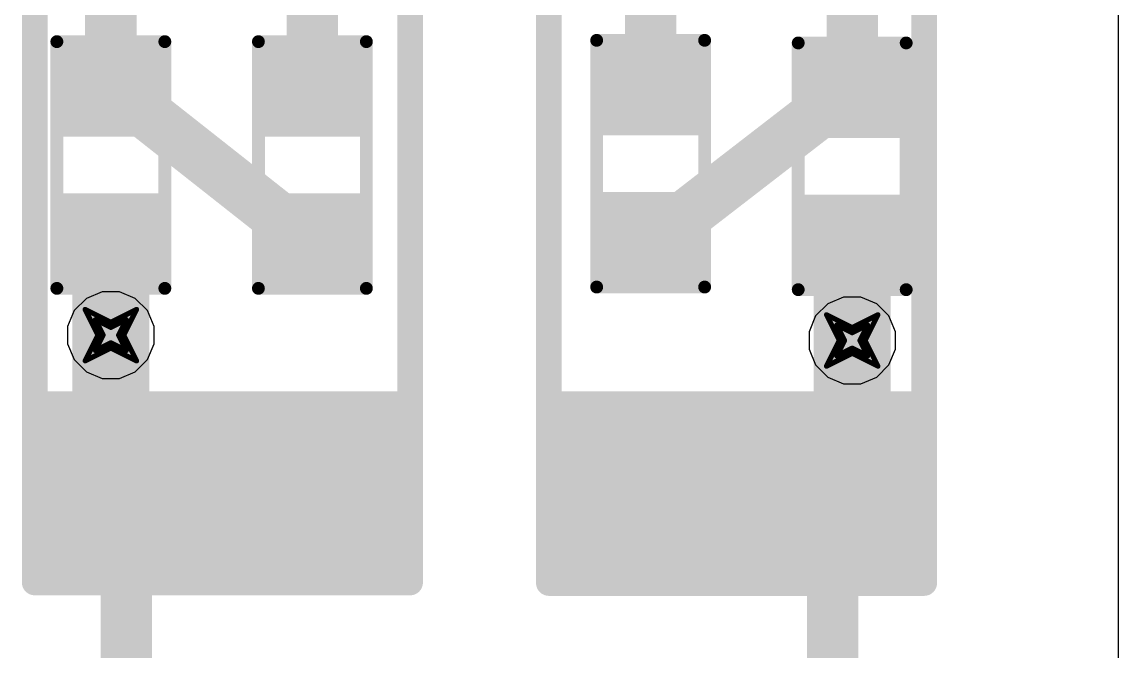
# Model space of a CAD drawing. Header units: inches. Extents: x -2 to 5376, y -4 to 5426.
# Drawn here: x 86.6 to 97.43, y 8.36 to 14.58 of the extents above; entities that cross this region are included whole.
import ezdxf

# ---------------------------------------------------------------- set-up
doc = ezdxf.new("R2010")
doc.units = ezdxf.units.IN
for name, color, linetype in [('Bottom Layer', 5, 'Continuous'), ('Bottom Overlay', 54, 'Continuous'), ('Bottom Paste', 16, 'Continuous'), ('Bottom Solder', 6, 'Continuous'), ('Drill Drawing', 1, 'Continuous'), ('Layer 1', 16, 'Continuous'), ('Layer 2', 76, 'Continuous'), ('Top Layer', 1, 'Continuous'), ('Top Overlay', 2, 'Continuous'), ('Top Paste', 8, 'Continuous'), ('Top Solder', 216, 'Continuous'), ('Via Holes', 16, 'Continuous')]:
    doc.layers.add(name, color=color, linetype=linetype)

# ---------------------------------------------------------------- blocks, each defined once
blk = doc.blocks.new('R___0603_B_220')
at = {"layer": 'Bottom Layer'}
for points in [[(-1.143, -0.4445), (-1.143, 0.4445), (-0.3809999999999999, 0.4445), (-0.3809999999999999, -0.4445)], [(0.3809999999999999, -0.4445), (0.3809999999999999, 0.4445), (1.143, 0.4445), (1.143, -0.4445)]]:
    blk.add_hatch(color=5, dxfattribs=at).paths.add_polyline_path(points)
at = {"layer": 'Bottom Paste'}
for points in [[(-1.143, -0.4445), (-1.143, 0.4445), (-0.3809999999999999, 0.4445), (-0.3809999999999999, -0.4445)], [(0.3809999999999999, -0.4445), (0.3809999999999999, 0.4445), (1.143, 0.4445), (1.143, -0.4445)]]:
    blk.add_hatch(color=16, dxfattribs=at).paths.add_polyline_path(points)
at = {"layer": 'Bottom Solder'}
for points in [[(-1.2446, -0.5460999999999999), (-1.2446, 0.5460999999999999), (-0.2794, 0.5460999999999999), (-0.2794, -0.5460999999999999)], [(0.2794, -0.5460999999999999), (0.2794, 0.5460999999999999), (1.2446, 0.5460999999999999), (1.2446, -0.5460999999999999)]]:
    blk.add_hatch(color=6, dxfattribs=at).paths.add_polyline_path(points)
at = {"layer": 'Bottom Overlay', "const_width": 0.127}
for points in [[(-1.2192, 0.5334), (1.2192, 0.5334)], [(-1.2192, 0.5334), (-1.2192, -0.5334)], [(1.2192, 0.5334), (1.2192, -0.5334)], [(-1.2192, -0.5334), (1.2192, -0.5334)]]:
    blk.add_lwpolyline(points, dxfattribs=at)
at = {"layer": 'Bottom Overlay', "const_width": 0.0635}
for points in [[(-1.25095, 0.5334, 1), (-1.18745, 0.5334, 1)], [(-1.25095, 0.5334, 1), (-1.18745, 0.5334, 1)], [(1.18745, 0.5334, 1), (1.25095, 0.5334, 1)], [(1.18745, 0.5334, 1), (1.25095, 0.5334, 1)], [(-1.25095, -0.5334, 1), (-1.18745, -0.5334, 1)], [(-1.25095, -0.5334, 1), (-1.18745, -0.5334, 1)], [(1.18745, -0.5334, 1), (1.25095, -0.5334, 1)], [(1.18745, -0.5334, 1), (1.25095, -0.5334, 1)]]:
    blk.add_lwpolyline(points, format="xyb", close=True, dxfattribs=at)
blk = doc.blocks.new('R___0603_B_221')
at = {"layer": 'Bottom Layer'}
for points in [[(-1.143, -0.4445), (-1.143, 0.4445), (-0.3809999999999999, 0.4445), (-0.3809999999999999, -0.4445)], [(0.3809999999999999, -0.4445), (0.3809999999999999, 0.4445), (1.143, 0.4445), (1.143, -0.4445)]]:
    blk.add_hatch(color=5, dxfattribs=at).paths.add_polyline_path(points)
at = {"layer": 'Bottom Paste'}
for points in [[(-1.143, -0.4445), (-1.143, 0.4445), (-0.3809999999999999, 0.4445), (-0.3809999999999999, -0.4445)], [(0.3809999999999999, -0.4445), (0.3809999999999999, 0.4445), (1.143, 0.4445), (1.143, -0.4445)]]:
    blk.add_hatch(color=16, dxfattribs=at).paths.add_polyline_path(points)
at = {"layer": 'Bottom Solder'}
for points in [[(-1.2446, -0.5460999999999999), (-1.2446, 0.5460999999999999), (-0.2794, 0.5460999999999999), (-0.2794, -0.5460999999999999)], [(0.2794, -0.5460999999999999), (0.2794, 0.5460999999999999), (1.2446, 0.5460999999999999), (1.2446, -0.5460999999999999)]]:
    blk.add_hatch(color=6, dxfattribs=at).paths.add_polyline_path(points)
at = {"layer": 'Bottom Overlay', "const_width": 0.127}
for points in [[(-1.2192, 0.5334), (-1.2192, -0.5334)], [(-1.2192, 0.5334), (1.2192, 0.5334)], [(1.2192, 0.5334), (1.2192, -0.5334)], [(-1.2192, -0.5334), (1.2192, -0.5334)]]:
    blk.add_lwpolyline(points, dxfattribs=at)
at = {"layer": 'Bottom Overlay', "const_width": 0.0635}
for points in [[(-1.25095, 0.5334, 1), (-1.18745, 0.5334, 1)], [(-1.25095, 0.5334, 1), (-1.18745, 0.5334, 1)], [(1.18745, 0.5334, 1), (1.25095, 0.5334, 1)], [(1.18745, 0.5334, 1), (1.25095, 0.5334, 1)], [(-1.25095, -0.5334, 1), (-1.18745, -0.5334, 1)], [(-1.25095, -0.5334, 1), (-1.18745, -0.5334, 1)], [(1.18745, -0.5334, 1), (1.25095, -0.5334, 1)], [(1.18745, -0.5334, 1), (1.25095, -0.5334, 1)]]:
    blk.add_lwpolyline(points, format="xyb", close=True, dxfattribs=at)
blk = doc.blocks.new('RES_2512_222')
at = {"layer": 'Top Layer'}
for points in [[(-4.04999825, 1.70000041), (-2.44999891, 1.70000041), (-2.44999891, -1.70000041), (-4.04999825, -1.70000041)], [(2.45000145, 1.70000041), (4.050000789999999, 1.70000041), (4.050000789999999, -1.70000041), (2.45000145, -1.70000041)]]:
    blk.add_hatch(color=1, dxfattribs=at).paths.add_polyline_path(points)
at = {"layer": 'Top Paste'}
for points in [[(-4.04999825, 1.70000041), (-2.44999891, 1.70000041), (-2.44999891, -1.70000041), (-4.04999825, -1.70000041)], [(2.45000145, 1.70000041), (4.050000789999999, 1.70000041), (4.050000789999999, -1.70000041), (2.45000145, -1.70000041)]]:
    blk.add_hatch(color=8, dxfattribs=at).paths.add_polyline_path(points)
at = {"layer": 'Top Solder'}
for points in [[(-4.15159825, 1.80160041), (-2.34839891, 1.80160041), (-2.34839891, -1.80160041), (-4.15159825, -1.80160041)], [(2.34840145, 1.80160041), (4.15160079, 1.80160041), (4.15160079, -1.80160041), (2.34840145, -1.80160041)]]:
    blk.add_hatch(color=216, dxfattribs=at).paths.add_polyline_path(points)
at = {"layer": 'Top Overlay', "const_width": 0.254}
for points in [[(-4.2418, 1.8542), (4.236557439999999, 1.8542)], [(-4.2418, 1.8542), (-4.2418, -1.8542)], [(4.236557439999999, 1.8542), (4.236557439999999, -1.8542)], [(-4.2418, -1.8542), (4.236557439999999, -1.8542)]]:
    blk.add_lwpolyline(points, dxfattribs=at)
at = {"layer": 'Top Overlay', "const_width": 0.127}
for points in [[(-4.3053, 1.8542, 1), (-4.1783, 1.8542, 1)], [(-4.3053, 1.8542, 1), (-4.1783, 1.8542, 1)], [(4.17305744, 1.8542, 1), (4.30005744, 1.8542, 1)], [(4.17305744, 1.8542, 1), (4.30005744, 1.8542, 1)], [(-4.3053, -1.8542, 1), (-4.1783, -1.8542, 1)], [(-4.3053, -1.8542, 1), (-4.1783, -1.8542, 1)], [(4.17305744, -1.8542, 1), (4.30005744, -1.8542, 1)], [(4.17305744, -1.8542, 1), (4.30005744, -1.8542, 1)]]:
    blk.add_lwpolyline(points, format="xyb", close=True, dxfattribs=at)
blk = doc.blocks.new('RES_2512_223')
at = {"layer": 'Top Layer'}
for points in [[(-4.04999825, 1.70000041), (-2.44999891, 1.70000041), (-2.44999891, -1.70000041), (-4.04999825, -1.70000041)], [(2.45000145, 1.70000041), (4.050000789999999, 1.70000041), (4.050000789999999, -1.70000041), (2.45000145, -1.70000041)]]:
    blk.add_hatch(color=1, dxfattribs=at).paths.add_polyline_path(points)
at = {"layer": 'Top Paste'}
for points in [[(-4.04999825, 1.70000041), (-2.44999891, 1.70000041), (-2.44999891, -1.70000041), (-4.04999825, -1.70000041)], [(2.45000145, 1.70000041), (4.050000789999999, 1.70000041), (4.050000789999999, -1.70000041), (2.45000145, -1.70000041)]]:
    blk.add_hatch(color=8, dxfattribs=at).paths.add_polyline_path(points)
at = {"layer": 'Top Solder'}
for points in [[(-4.15159825, 1.80160041), (-2.34839891, 1.80160041), (-2.34839891, -1.80160041), (-4.15159825, -1.80160041)], [(2.34840145, 1.80160041), (4.15160079, 1.80160041), (4.15160079, -1.80160041), (2.34840145, -1.80160041)]]:
    blk.add_hatch(color=216, dxfattribs=at).paths.add_polyline_path(points)
at = {"layer": 'Top Overlay', "const_width": 0.254}
for points in [[(4.236557439999999, 1.8542), (-4.2418, 1.8542)], [(-4.2418, -1.8542), (-4.2418, 1.8542)], [(4.236557439999999, -1.8542), (4.236557439999999, 1.8542)], [(4.236557439999999, -1.8542), (-4.2418, -1.8542)]]:
    blk.add_lwpolyline(points, dxfattribs=at)
at = {"layer": 'Top Overlay', "const_width": 0.127}
for points in [[(-4.3053, 1.8542, 1), (-4.1783, 1.8542, 1)], [(-4.3053, 1.8542, 1), (-4.1783, 1.8542, 1)], [(4.17305744, 1.8542, 1), (4.30005744, 1.8542, 1)], [(4.17305744, 1.8542, 1), (4.30005744, 1.8542, 1)], [(-4.3053, -1.8542, 1), (-4.1783, -1.8542, 1)], [(-4.3053, -1.8542, 1), (-4.1783, -1.8542, 1)], [(4.17305744, -1.8542, 1), (4.30005744, -1.8542, 1)], [(4.17305744, -1.8542, 1), (4.30005744, -1.8542, 1)]]:
    blk.add_lwpolyline(points, format="xyb", close=True, dxfattribs=at)
blk = doc.blocks.new('R___0603_B_224')
at = {"layer": 'Bottom Layer'}
for points in [[(-1.143, -0.4445), (-1.143, 0.4445), (-0.3809999999999999, 0.4445), (-0.3809999999999999, -0.4445)], [(0.3809999999999999, -0.4445), (0.3809999999999999, 0.4445), (1.143, 0.4445), (1.143, -0.4445)]]:
    blk.add_hatch(color=5, dxfattribs=at).paths.add_polyline_path(points)
at = {"layer": 'Bottom Paste'}
for points in [[(-1.143, -0.4445), (-1.143, 0.4445), (-0.3809999999999999, 0.4445), (-0.3809999999999999, -0.4445)], [(0.3809999999999999, -0.4445), (0.3809999999999999, 0.4445), (1.143, 0.4445), (1.143, -0.4445)]]:
    blk.add_hatch(color=16, dxfattribs=at).paths.add_polyline_path(points)
at = {"layer": 'Bottom Solder'}
for points in [[(-1.2446, -0.5460999999999999), (-1.2446, 0.5460999999999999), (-0.2794, 0.5460999999999999), (-0.2794, -0.5460999999999999)], [(0.2794, -0.5460999999999999), (0.2794, 0.5460999999999999), (1.2446, 0.5460999999999999), (1.2446, -0.5460999999999999)]]:
    blk.add_hatch(color=6, dxfattribs=at).paths.add_polyline_path(points)
at = {"layer": 'Bottom Overlay', "const_width": 0.127}
for points in [[(-1.2192, 0.5334), (1.2192, 0.5334)], [(-1.2192, 0.5334), (-1.2192, -0.5334)], [(1.2192, 0.5334), (1.2192, -0.5334)], [(-1.2192, -0.5334), (1.2192, -0.5334)]]:
    blk.add_lwpolyline(points, dxfattribs=at)
at = {"layer": 'Bottom Overlay', "const_width": 0.0635}
for points in [[(-1.25095, 0.5334, 1), (-1.18745, 0.5334, 1)], [(-1.25095, 0.5334, 1), (-1.18745, 0.5334, 1)], [(1.18745, 0.5334, 1), (1.25095, 0.5334, 1)], [(1.18745, 0.5334, 1), (1.25095, 0.5334, 1)], [(-1.25095, -0.5334, 1), (-1.18745, -0.5334, 1)], [(-1.25095, -0.5334, 1), (-1.18745, -0.5334, 1)], [(1.18745, -0.5334, 1), (1.25095, -0.5334, 1)], [(1.18745, -0.5334, 1), (1.25095, -0.5334, 1)]]:
    blk.add_lwpolyline(points, format="xyb", close=True, dxfattribs=at)
blk = doc.blocks.new('R___0603_B_225')
at = {"layer": 'Bottom Layer'}
for points in [[(-1.143, -0.4445), (-1.143, 0.4445), (-0.3809999999999999, 0.4445), (-0.3809999999999999, -0.4445)], [(0.3809999999999999, -0.4445), (0.3809999999999999, 0.4445), (1.143, 0.4445), (1.143, -0.4445)]]:
    blk.add_hatch(color=5, dxfattribs=at).paths.add_polyline_path(points)
at = {"layer": 'Bottom Paste'}
for points in [[(-1.143, -0.4445), (-1.143, 0.4445), (-0.3809999999999999, 0.4445), (-0.3809999999999999, -0.4445)], [(0.3809999999999999, -0.4445), (0.3809999999999999, 0.4445), (1.143, 0.4445), (1.143, -0.4445)]]:
    blk.add_hatch(color=16, dxfattribs=at).paths.add_polyline_path(points)
at = {"layer": 'Bottom Solder'}
for points in [[(-1.2446, -0.5460999999999999), (-1.2446, 0.5460999999999999), (-0.2794, 0.5460999999999999), (-0.2794, -0.5460999999999999)], [(0.2794, -0.5460999999999999), (0.2794, 0.5460999999999999), (1.2446, 0.5460999999999999), (1.2446, -0.5460999999999999)]]:
    blk.add_hatch(color=6, dxfattribs=at).paths.add_polyline_path(points)
at = {"layer": 'Bottom Overlay', "const_width": 0.127}
for points in [[(-1.2192, 0.5334), (1.2192, 0.5334)], [(-1.2192, 0.5334), (-1.2192, -0.5334)], [(1.2192, 0.5334), (1.2192, -0.5334)], [(-1.2192, -0.5334), (1.2192, -0.5334)]]:
    blk.add_lwpolyline(points, dxfattribs=at)
at = {"layer": 'Bottom Overlay', "const_width": 0.0635}
for points in [[(-1.25095, 0.5334, 1), (-1.18745, 0.5334, 1)], [(-1.25095, 0.5334, 1), (-1.18745, 0.5334, 1)], [(1.18745, 0.5334, 1), (1.25095, 0.5334, 1)], [(1.18745, 0.5334, 1), (1.25095, 0.5334, 1)], [(-1.25095, -0.5334, 1), (-1.18745, -0.5334, 1)], [(-1.25095, -0.5334, 1), (-1.18745, -0.5334, 1)], [(1.18745, -0.5334, 1), (1.25095, -0.5334, 1)], [(1.18745, -0.5334, 1), (1.25095, -0.5334, 1)]]:
    blk.add_lwpolyline(points, format="xyb", close=True, dxfattribs=at)

msp = doc.modelspace()

# ---------------------------------------------------------------- hatches: boundary and pattern name
at = {"layer": 'Bottom Layer'}
h = msp.add_hatch(color=5, dxfattribs=at)
edge = h.paths.add_edge_path()
edge.add_arc((87.48186211999999, 11.48266182), 0.2999994, 0, 360)
h = msp.add_hatch(color=5, dxfattribs=at)
edge = h.paths.add_edge_path()
edge.add_arc((94.80743039999999, 11.43), 0.2999994, 0, 360)
at = {"layer": 'Layer 1'}
h = msp.add_hatch(color=16, dxfattribs=at)
edge = h.paths.add_edge_path()
edge.add_arc((87.48186211999999, 11.48266182), 0.2999994, 0, 360)
h = msp.add_hatch(color=16, dxfattribs=at)
edge = h.paths.add_edge_path()
edge.add_arc((94.80743039999999, 11.43), 0.2999994, 0, 360)
at = {"layer": 'Layer 2'}
h = msp.add_hatch(color=76, dxfattribs=at)
edge = h.paths.add_edge_path()
edge.add_arc((87.48186211999999, 11.48266182), 0.2999994, 0, 360)
h = msp.add_hatch(color=76, dxfattribs=at)
edge = h.paths.add_edge_path()
edge.add_arc((94.80743039999999, 11.43), 0.2999994, 0, 360)
at = {"layer": 'Top Layer'}
h = msp.add_hatch(color=1, dxfattribs=at)
edge = h.paths.add_edge_path()
edge.add_arc((87.48186211999999, 11.48266182), 0.2999994, 0, 360)
h = msp.add_hatch(color=1, dxfattribs=at)
edge = h.paths.add_edge_path()
edge.add_arc((94.80743039999999, 11.43), 0.2999994, 0, 360)
at = {"layer": 'Via Holes'}
h = msp.add_hatch(color=7, dxfattribs=at)
edge = h.paths.add_edge_path()
edge.add_arc((87.48186211999999, 11.48266182), 0.1499997, 0, 360)
h = msp.add_hatch(color=7, dxfattribs=at)
edge = h.paths.add_edge_path()
edge.add_arc((94.80743039999999, 11.43), 0.1499997, 0, 360)

# ---------------------------------------------------------------- linework, layer by layer
at = {"layer": 'Bottom Layer'}
for points, const_width in [([(87.48186211999999, 13.92620532), (87.48186211999999, 15.9871664)], 0.508), ([(89.47342024, 13.92620278), (89.47342024, 15.98716386)], 0.508), ([(92.81578084, 13.9391644), (92.81578084, 15.98716386)], 0.508), ([(94.80743039999999, 13.9132056), (94.80743039999999, 15.97416668)], 0.508), ([(87.48186211999999, 13.92620532), (87.67236212, 13.79920532)], 0.508), ([(94.6169304, 13.7862056), (94.80743039999999, 13.9132056)], 0.508), ([(87.67236212, 13.79920532), (89.28292024, 12.52920278)], 0.508), ([(93.00628083999999, 12.5421644), (94.6169304, 13.7862056)], 0.508), ([(87.48186211999999, 11.48266182), (87.48186211999999, 12.40220532)], 0.7619999999999999), ([(89.28292024, 12.52920278), (89.47342024, 12.40220278)], 0.508), ([(92.81578084, 12.4151644), (93.00628083999999, 12.5421644)], 0.508), ([(94.80743039999999, 11.43), (94.80743039999999, 12.3495435)], 0.7619999999999999)]:
    msp.add_lwpolyline(points, dxfattribs=dict(at, const_width=const_width))
for points, const_width in [([(92.68878084, 13.9391644, 1), (92.94278084, 13.9391644, 1)], 0.254), ([(87.35486211999999, 13.92620532, 1), (87.60886212, 13.92620532, 1)], 0.254), ([(87.35486211999999, 13.92620532, 1), (87.60886212, 13.92620532, 1)], 0.254), ([(89.34642023999999, 13.92620278, 1), (89.60042023999999, 13.92620278, 1)], 0.254), ([(94.68043039999999, 13.9132056, 1), (94.93443039999998, 13.9132056, 1)], 0.254), ([(94.68043039999999, 13.9132056, 1), (94.93443039999998, 13.9132056, 1)], 0.254), ([(87.54536212, 13.79920532, 1), (87.79936212, 13.79920532, 1)], 0.254), ([(87.54536212, 13.79920532, 1), (87.79936212, 13.79920532, 1)], 0.254), ([(94.4899304, 13.7862056, 1), (94.7439304, 13.7862056, 1)], 0.254), ([(94.4899304, 13.7862056, 1), (94.7439304, 13.7862056, 1)], 0.254), ([(87.29136211999999, 12.40220532, 1), (87.67236212, 12.40220532, 1)], 0.3809999999999999), ([(89.15592024, 12.52920278, 1), (89.40992024, 12.52920278, 1)], 0.254), ([(89.15592024, 12.52920278, 1), (89.40992024, 12.52920278, 1)], 0.254), ([(92.87928083999999, 12.5421644, 1), (93.13328083999998, 12.5421644, 1)], 0.254), ([(92.87928083999999, 12.5421644, 1), (93.13328083999998, 12.5421644, 1)], 0.254), ([(94.6169304, 12.3495435, 1), (94.9979304, 12.3495435, 1)], 0.3809999999999999), ([(89.34642023999999, 12.40220278, 1), (89.60042023999999, 12.40220278, 1)], 0.254), ([(92.68878084, 12.4151644, 1), (92.94278084, 12.4151644, 1)], 0.254), ([(87.29136211999999, 11.48266182, 1), (87.67236212, 11.48266182, 1)], 0.3809999999999999), ([(94.6169304, 11.43, 1), (94.9979304, 11.43, 1)], 0.3809999999999999)]:
    msp.add_lwpolyline(points, format="xyb", close=True, dxfattribs=dict(at, const_width=const_width))
at = {"layer": 'Drill Drawing', "const_width": 0.0508}
for points in [[(87.22786212, 11.73666182), (87.48186211999999, 11.60966182)], [(87.22786212, 11.73666182), (87.35486211999999, 11.48266182)], [(87.48186211999999, 11.60966182), (87.73586212, 11.73666182)], [(87.60886212, 11.48266182), (87.73586212, 11.73666182)], [(94.5534304, 11.684), (94.80743039999999, 11.557)], [(94.5534304, 11.684), (94.68043039999999, 11.43)], [(94.80743039999999, 11.557), (95.06143039999999, 11.684)], [(94.93443039999998, 11.43), (95.06143039999999, 11.684)], [(87.32946211999999, 11.63506182), (87.48186211999999, 11.55886182)], [(87.32946211999999, 11.63506182), (87.40566212, 11.48266182)], [(87.48186211999999, 11.55886182), (87.63426211999999, 11.63506182)], [(87.55806211999999, 11.48266182), (87.63426211999999, 11.63506182)], [(94.6550304, 11.5824), (94.80743039999999, 11.5062)], [(94.6550304, 11.5824), (94.73123039999999, 11.43)], [(94.80743039999999, 11.5062), (94.9598304, 11.5824)], [(94.8836304, 11.43), (94.9598304, 11.5824)], [(87.22786212, 11.22866182), (87.35486211999999, 11.48266182)], [(87.32946211999999, 11.33026182), (87.40566212, 11.48266182)], [(87.55806211999999, 11.48266182), (87.63426211999999, 11.33026182)], [(87.60886212, 11.48266182), (87.73586212, 11.22866182)], [(87.22786212, 11.22866182), (87.48186211999999, 11.35566182)], [(87.32946211999999, 11.33026182), (87.48186211999999, 11.40646182)], [(87.48186211999999, 11.40646182), (87.63426211999999, 11.33026182)], [(87.48186211999999, 11.35566182), (87.73586212, 11.22866182)], [(94.5534304, 11.176), (94.68043039999999, 11.43)], [(94.6550304, 11.2776), (94.73123039999999, 11.43)], [(94.6550304, 11.2776), (94.80743039999999, 11.3538)], [(94.80743039999999, 11.3538), (94.9598304, 11.2776)], [(94.8836304, 11.43), (94.9598304, 11.2776)], [(94.93443039999998, 11.43), (95.06143039999999, 11.176)], [(94.5534304, 11.176), (94.80743039999999, 11.303)], [(94.80743039999999, 11.303), (95.06143039999999, 11.176)]]:
    msp.add_lwpolyline(points, dxfattribs=at)
at = {"layer": 'Drill Drawing', "const_width": 0.0254}
for points in [[(87.21516211999999, 11.73666182, 1), (87.24056211999999, 11.73666182, 1)], [(87.21516211999999, 11.73666182, 1), (87.24056211999999, 11.73666182, 1)], [(87.72316212, 11.73666182, 1), (87.74856212, 11.73666182, 1)], [(87.72316212, 11.73666182, 1), (87.74856212, 11.73666182, 1)], [(94.54073039999999, 11.684, 1), (94.56613039999999, 11.684, 1)], [(94.54073039999999, 11.684, 1), (94.56613039999999, 11.684, 1)], [(95.0487304, 11.684, 1), (95.07413039999999, 11.684, 1)], [(95.0487304, 11.684, 1), (95.07413039999999, 11.684, 1)], [(87.31676211999999, 11.63506182, 1), (87.34216212, 11.63506182, 1)], [(87.31676211999999, 11.63506182, 1), (87.34216212, 11.63506182, 1)], [(87.46916212, 11.60966182, 1), (87.49456212, 11.60966182, 1)], [(87.46916212, 11.60966182, 1), (87.49456212, 11.60966182, 1)], [(87.62156212, 11.63506182, 1), (87.64696212, 11.63506182, 1)], [(87.62156212, 11.63506182, 1), (87.64696212, 11.63506182, 1)], [(94.64233039999999, 11.5824, 1), (94.6677304, 11.5824, 1)], [(94.64233039999999, 11.5824, 1), (94.6677304, 11.5824, 1)], [(94.94713039999999, 11.5824, 1), (94.9725304, 11.5824, 1)], [(94.94713039999999, 11.5824, 1), (94.9725304, 11.5824, 1)], [(87.34216212, 11.48266182, 1), (87.36756212, 11.48266182, 1)], [(87.34216212, 11.48266182, 1), (87.36756212, 11.48266182, 1)], [(87.39296211999999, 11.48266182, 1), (87.41836212, 11.48266182, 1)], [(87.39296211999999, 11.48266182, 1), (87.41836212, 11.48266182, 1)], [(87.46916212, 11.55886182, 1), (87.49456212, 11.55886182, 1)], [(87.46916212, 11.55886182, 1), (87.49456212, 11.55886182, 1)], [(87.54536212, 11.48266182, 1), (87.57076212, 11.48266182, 1)], [(87.54536212, 11.48266182, 1), (87.57076212, 11.48266182, 1)], [(87.59616211999999, 11.48266182, 1), (87.62156212, 11.48266182, 1)], [(87.59616211999999, 11.48266182, 1), (87.62156212, 11.48266182, 1)], [(94.7947304, 11.557, 1), (94.8201304, 11.557, 1)], [(94.7947304, 11.557, 1), (94.8201304, 11.557, 1)], [(94.7947304, 11.5062, 1), (94.8201304, 11.5062, 1)], [(94.7947304, 11.5062, 1), (94.8201304, 11.5062, 1)], [(87.46916212, 11.40646182, 1), (87.49456212, 11.40646182, 1)], [(87.46916212, 11.40646182, 1), (87.49456212, 11.40646182, 1)], [(87.46916212, 11.35566182, 1), (87.49456212, 11.35566182, 1)], [(87.46916212, 11.35566182, 1), (87.49456212, 11.35566182, 1)], [(94.6677304, 11.43, 1), (94.6931304, 11.43, 1)], [(94.6677304, 11.43, 1), (94.6931304, 11.43, 1)], [(94.71853039999999, 11.43, 1), (94.7439304, 11.43, 1)], [(94.71853039999999, 11.43, 1), (94.7439304, 11.43, 1)], [(94.7947304, 11.3538, 1), (94.8201304, 11.3538, 1)], [(94.7947304, 11.3538, 1), (94.8201304, 11.3538, 1)], [(94.87093039999999, 11.43, 1), (94.8963304, 11.43, 1)], [(94.87093039999999, 11.43, 1), (94.8963304, 11.43, 1)], [(94.9217304, 11.43, 1), (94.94713039999999, 11.43, 1)], [(94.9217304, 11.43, 1), (94.94713039999999, 11.43, 1)], [(87.31676211999999, 11.33026182, 1), (87.34216212, 11.33026182, 1)], [(87.31676211999999, 11.33026182, 1), (87.34216212, 11.33026182, 1)], [(87.62156212, 11.33026182, 1), (87.64696212, 11.33026182, 1)], [(87.62156212, 11.33026182, 1), (87.64696212, 11.33026182, 1)], [(94.64233039999999, 11.2776, 1), (94.6677304, 11.2776, 1)], [(94.64233039999999, 11.2776, 1), (94.6677304, 11.2776, 1)], [(94.7947304, 11.303, 1), (94.8201304, 11.303, 1)], [(94.7947304, 11.303, 1), (94.8201304, 11.303, 1)], [(94.94713039999999, 11.2776, 1), (94.9725304, 11.2776, 1)], [(94.94713039999999, 11.2776, 1), (94.9725304, 11.2776, 1)], [(87.21516211999999, 11.22866182, 1), (87.24056211999999, 11.22866182, 1)], [(87.21516211999999, 11.22866182, 1), (87.24056211999999, 11.22866182, 1)], [(87.72316212, 11.22866182, 1), (87.74856212, 11.22866182, 1)], [(87.72316212, 11.22866182, 1), (87.74856212, 11.22866182, 1)], [(94.54073039999999, 11.176, 1), (94.56613039999999, 11.176, 1)], [(94.54073039999999, 11.176, 1), (94.56613039999999, 11.176, 1)], [(95.0487304, 11.176, 1), (95.07413039999999, 11.176, 1)], [(95.0487304, 11.176, 1), (95.07413039999999, 11.176, 1)]]:
    msp.add_lwpolyline(points, format="xyb", close=True, dxfattribs=at)
at = {"layer": 'Layer 1'}
for p, q in [((87.23998807999999, 11.84465246), (87.11987148, 11.72453586)), ((87.39692706, 11.90966122), (87.23998807999999, 11.84465246)), ((87.56679718, 11.90966122), (87.39692706, 11.90966122)), ((87.72373616, 11.84465246), (87.56679718, 11.90966122)), ((87.84385275999999, 11.72453586), (87.72373616, 11.84465246)), ((94.72249534, 11.8569994), (94.56555635999999, 11.79199064)), ((94.89236546, 11.8569994), (94.72249534, 11.8569994)), ((95.04930443999999, 11.79199064), (94.89236546, 11.8569994)), ((87.11987148, 11.72453586), (87.05486272, 11.56759688)), ((87.90886151999999, 11.56759688), (87.84385275999999, 11.72453586)), ((94.56555635999999, 11.79199064), (94.44543976, 11.67187404)), ((95.16942103999999, 11.67187404), (95.04930443999999, 11.79199064)), ((94.44543976, 11.67187404), (94.380431, 11.51493506)), ((95.2344298, 11.51493506), (95.16942103999999, 11.67187404)), ((87.05486272, 11.56759688), (87.05486272, 11.39772676)), ((87.90886151999999, 11.39772676), (87.90886151999999, 11.56759688)), ((94.380431, 11.51493506), (94.380431, 11.34506494)), ((95.2344298, 11.34506494), (95.2344298, 11.51493506)), ((87.05486272, 11.39772676), (87.11987148, 11.24078778)), ((87.84385275999999, 11.24078778), (87.90886151999999, 11.39772676)), ((94.380431, 11.34506494), (94.44543976, 11.18812596)), ((95.16942103999999, 11.18812596), (95.2344298, 11.34506494)), ((87.11987148, 11.24078778), (87.23998807999999, 11.12067118)), ((87.72373616, 11.12067118), (87.84385275999999, 11.24078778)), ((94.44543976, 11.18812596), (94.56555635999999, 11.06800936)), ((95.04930443999999, 11.06800936), (95.16942103999999, 11.18812596)), ((87.23998807999999, 11.12067118), (87.39692706, 11.05566242)), ((87.39692706, 11.05566242), (87.56679718, 11.05566242)), ((87.56679718, 11.05566242), (87.72373616, 11.12067118)), ((94.56555635999999, 11.06800936), (94.72249534, 11.0030006)), ((94.89236546, 11.0030006), (95.04930443999999, 11.06800936)), ((94.72249534, 11.0030006), (94.89236546, 11.0030006))]:
    msp.add_line(p, q, dxfattribs=at)
at = {"layer": 'Layer 2'}
for p, q in [((97.4344, 24.06493282), (97.4344, 1.18888002)), ((87.23998807999999, 11.84465246), (87.11987148, 11.72453586)), ((87.39692706, 11.90966122), (87.23998807999999, 11.84465246)), ((87.56679718, 11.90966122), (87.39692706, 11.90966122)), ((87.72373616, 11.84465246), (87.56679718, 11.90966122)), ((87.84385275999999, 11.72453586), (87.72373616, 11.84465246)), ((94.72249534, 11.8569994), (94.56555635999999, 11.79199064)), ((94.89236546, 11.8569994), (94.72249534, 11.8569994)), ((95.04930443999999, 11.79199064), (94.89236546, 11.8569994)), ((87.11987148, 11.72453586), (87.05486272, 11.56759688)), ((87.90886151999999, 11.56759688), (87.84385275999999, 11.72453586)), ((94.56555635999999, 11.79199064), (94.44543976, 11.67187404)), ((95.16942103999999, 11.67187404), (95.04930443999999, 11.79199064)), ((94.44543976, 11.67187404), (94.380431, 11.51493506)), ((95.2344298, 11.51493506), (95.16942103999999, 11.67187404)), ((87.05486272, 11.56759688), (87.05486272, 11.39772676)), ((87.90886151999999, 11.39772676), (87.90886151999999, 11.56759688)), ((94.380431, 11.51493506), (94.380431, 11.34506494)), ((95.2344298, 11.34506494), (95.2344298, 11.51493506)), ((87.05486272, 11.39772676), (87.11987148, 11.24078778)), ((87.84385275999999, 11.24078778), (87.90886151999999, 11.39772676)), ((94.380431, 11.34506494), (94.44543976, 11.18812596)), ((95.16942103999999, 11.18812596), (95.2344298, 11.34506494)), ((87.11987148, 11.24078778), (87.23998807999999, 11.12067118)), ((87.72373616, 11.12067118), (87.84385275999999, 11.24078778)), ((94.44543976, 11.18812596), (94.56555635999999, 11.06800936)), ((95.04930443999999, 11.06800936), (95.16942103999999, 11.18812596)), ((87.23998807999999, 11.12067118), (87.39692706, 11.05566242)), ((87.39692706, 11.05566242), (87.56679718, 11.05566242)), ((87.56679718, 11.05566242), (87.72373616, 11.12067118)), ((94.56555635999999, 11.06800936), (94.72249534, 11.0030006)), ((94.89236546, 11.0030006), (95.04930443999999, 11.06800936)), ((94.72249534, 11.0030006), (94.89236546, 11.0030006))]:
    msp.add_line(p, q, dxfattribs=at)
at = {"layer": 'Top Layer'}
for points, const_width in [([(87.48186211999999, 10.4436799), (87.48186211999999, 11.48266182)], 0.7619999999999999), ([(94.80743039999999, 10.44368244), (94.80743039999999, 11.43)], 0.7619999999999999), ([(87.48186211999999, 10.4436799), (88.58440753999999, 10.0246815)], 0.7619999999999999), ([(93.66441515999999, 10.0246815), (94.80743039999999, 10.44368244)], 0.7619999999999999), ([(88.58440753999999, 10.0246815), (88.58441515999999, 10.02467896)], 0.7619999999999999), ([(87.63453643999999, 9.47868056), (88.18053737999999, 10.0246815)], 0.508), ([(88.18053737999999, 10.0246815), (88.58440753999999, 10.0246815)], 0.508), ([(88.58440753999999, 10.0246815), (88.58441515999999, 10.0246815)], 0.508), ([(93.66441515999999, 10.0246815), (94.06829293999999, 10.0246815)], 0.508), ([(94.06829293999999, 10.0246815), (94.61429387999999, 9.47868056)], 0.508), ([(87.63453643999999, 7.56020586), (87.63453643999999, 9.47868056)], 0.508), ([(94.61429387999999, 7.56020586), (94.61429387999999, 9.47868056)], 0.508)]:
    msp.add_lwpolyline(points, dxfattribs=dict(at, const_width=const_width))
for points, const_width in [([(87.29136211999999, 11.48266182, 1), (87.67236212, 11.48266182, 1)], 0.3809999999999999), ([(94.6169304, 11.43, 1), (94.9979304, 11.43, 1)], 0.3809999999999999), ([(87.29136211999999, 10.4436799, 1), (87.67236212, 10.4436799, 1)], 0.3809999999999999), ([(87.29136211999999, 10.4436799, 1), (87.67236212, 10.4436799, 1)], 0.3809999999999999), ([(94.6169304, 10.44368244, 1), (94.9979304, 10.44368244, 1)], 0.3809999999999999), ([(94.6169304, 10.44368244, 1), (94.9979304, 10.44368244, 1)], 0.3809999999999999), ([(88.39390754, 10.0246815, 1), (88.77490754, 10.0246815, 1)], 0.3809999999999999), ([(88.39390754, 10.0246815, 1), (88.77490754, 10.0246815, 1)], 0.3809999999999999), ([(88.39391515999999, 10.02467896, 1), (88.77491516, 10.02467896, 1)], 0.3809999999999999), ([(93.47391516, 10.0246815, 1), (93.85491515999999, 10.0246815, 1)], 0.3809999999999999), ([(88.05353738, 10.0246815, 1), (88.30753737999999, 10.0246815, 1)], 0.254), ([(88.05353738, 10.0246815, 1), (88.30753737999999, 10.0246815, 1)], 0.254), ([(88.45740753999999, 10.0246815, 1), (88.71140754, 10.0246815, 1)], 0.254), ([(88.45740753999999, 10.0246815, 1), (88.71140754, 10.0246815, 1)], 0.254), ([(88.45741516, 10.0246815, 1), (88.71141516, 10.0246815, 1)], 0.254), ([(93.53741516, 10.0246815, 1), (93.79141516, 10.0246815, 1)], 0.254), ([(93.94129294, 10.0246815, 1), (94.19529293999999, 10.0246815, 1)], 0.254), ([(93.94129294, 10.0246815, 1), (94.19529293999999, 10.0246815, 1)], 0.254), ([(87.50753644, 9.47868056, 1), (87.76153644, 9.47868056, 1)], 0.254), ([(87.50753644, 9.47868056, 1), (87.76153644, 9.47868056, 1)], 0.254), ([(94.48729388, 9.47868056, 1), (94.74129388, 9.47868056, 1)], 0.254), ([(94.48729388, 9.47868056, 1), (94.74129388, 9.47868056, 1)], 0.254)]:
    msp.add_lwpolyline(points, format="xyb", close=True, dxfattribs=dict(at, const_width=const_width))

# ---------------------------------------------------------------- block references
for name, p, rotation in [('RES_2512_223', (88.58441515999999, 13.27468008), 270), ('RES_2512_222', (93.66441515999999, 13.27468008), 90), ('R___0603_B_225', (87.48186211999999, 13.16420532), 90), ('R___0603_B_224', (89.47342024, 13.16420278), 90), ('R___0603_B_220', (92.81578084, 13.1771644), 90), ('R___0603_B_221', (94.80743039999999, 13.1512056), 90)]:
    msp.add_blockref(name, p, dxfattribs=dict(rotation=rotation))

doc.saveas('drawing.dxf')
